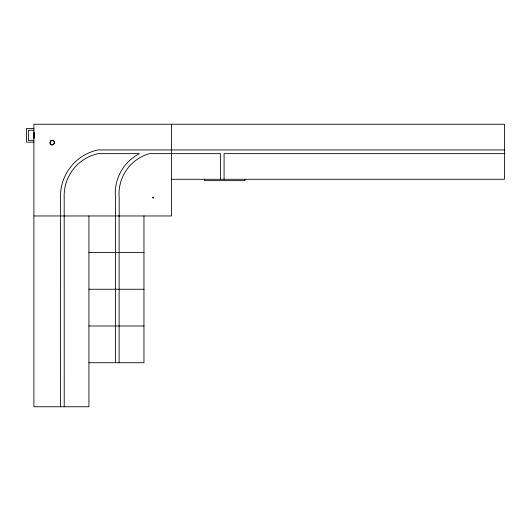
<?xml version="1.0" encoding="UTF-8"?>
<svg xmlns="http://www.w3.org/2000/svg" width="531" height="531" viewBox="0 0 531 531"><rect width="100%" height="100%" fill="white"/><g stroke="black" fill="none" stroke-linecap="round" stroke-linejoin="round"><path stroke-width="0.8" d="M33.884 136.752L33.884 137.556L33.871 137.025M33.845 133.792L33.851 132.989L33.865 133.52M50.983 140.688L50.81 141.259A2.29 1.162 -77.5 0 1 50.292 142.189M33.891 128.402L26.55 128.402L26.55 142.162L33.891 142.162M33.891 130.241L28.382 130.241L28.382 140.33L33.891 140.33M504.45 149.941L98.023 149.941A47.292 47.292 0 0 0 60.527 197.625L60.527 406.759M504.45 153.645L224.075 153.645L224.075 179.279M171.48 179.279L504.45 179.279L504.45 124.241L33.891 124.241L33.891 406.759L88.923 406.759L88.923 215.964M33.891 215.964L171.48 215.964L171.48 124.241M88.923 252.603L143.961 252.603M88.923 289.249L143.961 289.249M88.923 325.988L143.961 325.988M88.923 362.733L143.961 362.733L143.961 215.964M33.871 133.965L33.851 132.113L33.851 134.297M33.865 136.58L33.891 138.472L33.884 135.677M33.871 133.44L33.878 134.496M33.858 136.049L33.865 137.104M33.878 134.184L33.878 135.08M33.858 135.465L33.858 136.361M33.845 134.701L33.891 136.64M33.845 133.905L33.851 134.867M244.864 179.279L244.864 180.653L204.501 180.653L204.501 179.279M220.504 179.279L220.504 153.645L149.463 153.645A41.823 41.823 0 0 0 119.176 197.625L119.176 215.964M119.103 215.964L119.103 362.733M115.506 362.733L115.506 197.625A44.418 44.418 0 0 1 134.907 156.306L139.427 153.645L98.023 153.645A43.184 43.184 0 0 0 64.191 197.625L64.218 406.759M152.696 197.486C153.18 199.258 154.116 196.311 152.696 197.486M54.162 143.078L53.936 143.629A2.29 1.985 -70.7 0 1 50.525 143.961A2.29 1.985 -70.7 0 1 51.978 140.376A2.29 1.985 -70.7 0 1 54.162 143.078M51.089 144.571A2.29 2.29 0 0 0 54.527 142.587A2.29 2.29 0 0 0 51.089 140.602A2.29 2.29 0 0 0 51.089 144.571"/></g></svg>
